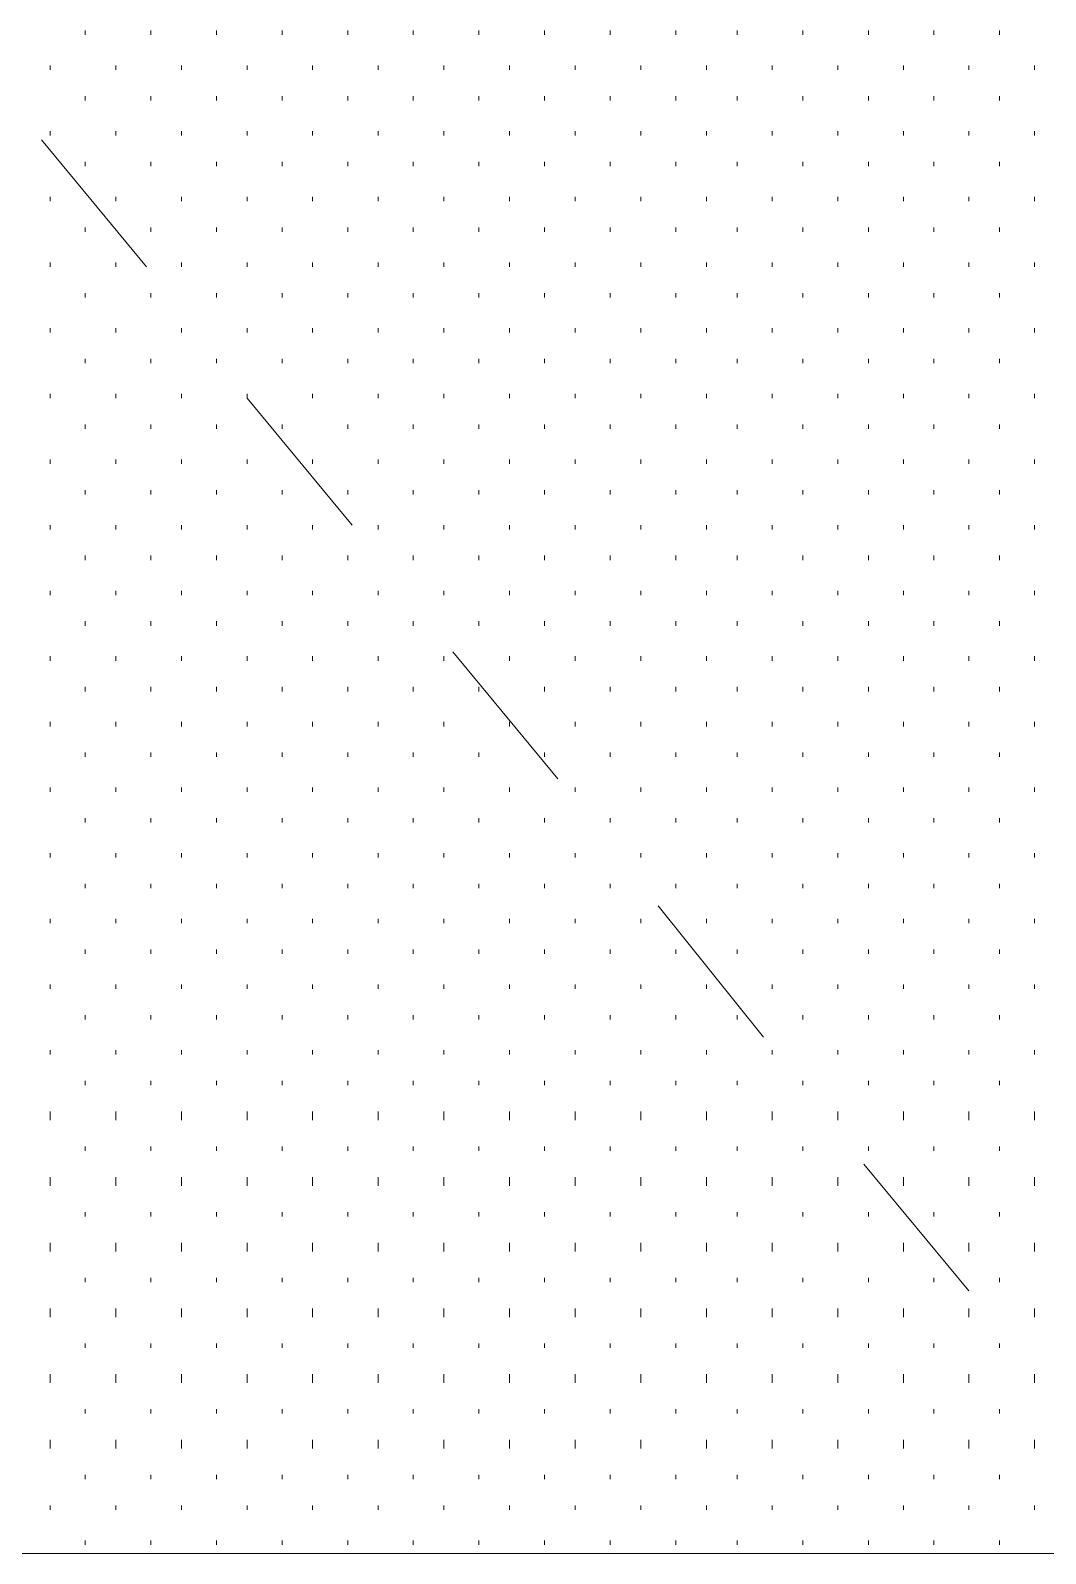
# Model space of a CAD drawing. Header units: inches. Extents: x -6061 to 13621, y -296 to 7483.
# Drawn here: x -5511.48 to -5492.9, y -184.56 to -156.69 of the extents above; entities that cross this region are included whole.
import ezdxf

# ---------------------------------------------------------------- set-up
doc = ezdxf.new("R2010")
doc.units = ezdxf.units.IN
doc.header["$MEASUREMENT"] = 0
doc.layers.get('0').update_dxf_attribs({"linetype": 'CONTINUOUS'})

msp = doc.modelspace()

# ---------------------------------------------------------------- linework, layer by layer
at = {"color": 7, "linetype": 'Continuous', "lineweight": 9, "true_color": 0xffffff}
for p, q in [((-5510.47651, -156.76833), (-5510.47651, -156.68824)), ((-5509.27515, -156.76833), (-5509.27515, -156.68824)), ((-5508.07379, -156.76833), (-5508.07379, -156.68824)), ((-5506.87243, -156.76833), (-5506.87243, -156.68824)), ((-5505.67108, -156.76833), (-5505.67108, -156.68824)), ((-5504.46972, -156.76833), (-5504.46972, -156.68824)), ((-5503.26836, -156.76833), (-5503.26836, -156.68824)), ((-5502.067, -156.76833), (-5502.067, -156.68824)), ((-5500.86565, -156.76833), (-5500.86565, -156.68824)), ((-5499.66429, -156.76833), (-5499.66429, -156.68824)), ((-5498.54302, -156.76833), (-5498.54302, -156.68824)), ((-5497.34167, -156.76833), (-5497.34167, -156.68824)), ((-5496.14031, -156.76833), (-5496.14031, -156.68824)), ((-5494.93895, -156.76833), (-5494.93895, -156.68824)), ((-5493.73759, -156.76833), (-5493.73759, -156.68824)), ((-5511.11723, -157.40905), (-5511.11723, -157.32896)), ((-5509.91587, -157.40905), (-5509.91587, -157.32896)), ((-5508.71452, -157.40905), (-5508.71452, -157.32896)), ((-5507.51316, -157.40905), (-5507.51316, -157.32896)), ((-5506.3118, -157.40905), (-5506.3118, -157.32896)), ((-5505.11044, -157.40905), (-5505.11044, -157.32896)), ((-5503.90909, -157.40905), (-5503.90909, -157.32896)), ((-5502.70773, -157.40905), (-5502.70773, -157.32896)), ((-5501.50637, -157.40905), (-5501.50637, -157.32896)), ((-5500.30501, -157.40905), (-5500.30501, -157.32896)), ((-5499.10366, -157.40905), (-5499.10366, -157.32896)), ((-5497.9023, -157.40905), (-5497.9023, -157.32896)), ((-5496.70094, -157.40905), (-5496.70094, -157.32896)), ((-5495.49958, -157.40905), (-5495.49958, -157.32896)), ((-5494.29823, -157.40905), (-5494.29823, -157.32896)), ((-5493.09687, -157.40905), (-5493.09687, -157.32896)), ((-5510.47651, -157.96968), (-5510.47651, -157.88959)), ((-5509.27515, -157.96968), (-5509.27515, -157.88959)), ((-5508.07379, -157.96968), (-5508.07379, -157.88959)), ((-5506.87243, -157.96968), (-5506.87243, -157.88959)), ((-5505.67108, -157.96968), (-5505.67108, -157.88959)), ((-5504.46972, -157.96968), (-5504.46972, -157.88959)), ((-5503.26836, -157.96968), (-5503.26836, -157.88959)), ((-5502.067, -157.96968), (-5502.067, -157.88959)), ((-5500.86565, -157.96968), (-5500.86565, -157.88959)), ((-5499.66429, -157.96968), (-5499.66429, -157.88959)), ((-5498.54302, -157.96968), (-5498.54302, -157.88959)), ((-5497.34167, -157.96968), (-5497.34167, -157.88959)), ((-5496.14031, -157.96968), (-5496.14031, -157.88959)), ((-5494.93895, -157.96968), (-5494.93895, -157.88959)), ((-5493.73759, -157.96968), (-5493.73759, -157.88959)), ((-5511.11723, -158.61041), (-5511.11723, -158.53032)), ((-5509.91587, -158.61041), (-5509.91587, -158.53032)), ((-5508.71452, -158.61041), (-5508.71452, -158.53032)), ((-5507.51316, -158.61041), (-5507.51316, -158.53032)), ((-5506.3118, -158.61041), (-5506.3118, -158.53032)), ((-5505.11044, -158.61041), (-5505.11044, -158.53032)), ((-5503.90909, -158.61041), (-5503.90909, -158.53032)), ((-5502.70773, -158.61041), (-5502.70773, -158.53032)), ((-5501.50637, -158.61041), (-5501.50637, -158.53032)), ((-5500.30501, -158.61041), (-5500.30501, -158.53032)), ((-5499.10366, -158.61041), (-5499.10366, -158.53032)), ((-5497.9023, -158.61041), (-5497.9023, -158.53032)), ((-5496.70094, -158.61041), (-5496.70094, -158.53032)), ((-5495.49958, -158.61041), (-5495.49958, -158.53032)), ((-5494.29823, -158.61041), (-5494.29823, -158.53032)), ((-5493.09687, -158.61041), (-5493.09687, -158.53032)), ((-5510.47651, -159.17104), (-5510.47651, -159.09095)), ((-5509.27515, -159.17104), (-5509.27515, -159.09095)), ((-5508.07379, -159.17104), (-5508.07379, -159.09095)), ((-5506.87243, -159.17104), (-5506.87243, -159.09095)), ((-5505.67108, -159.17104), (-5505.67108, -159.09095)), ((-5504.46972, -159.17104), (-5504.46972, -159.09095)), ((-5503.26836, -159.17104), (-5503.26836, -159.09095)), ((-5502.067, -159.17104), (-5502.067, -159.09095)), ((-5500.86565, -159.17104), (-5500.86565, -159.09095)), ((-5499.66429, -159.17104), (-5499.66429, -159.09095)), ((-5498.54302, -159.17104), (-5498.54302, -159.09095)), ((-5497.34167, -159.17104), (-5497.34167, -159.09095)), ((-5496.14031, -159.17104), (-5496.14031, -159.09095)), ((-5494.93895, -159.17104), (-5494.93895, -159.09095)), ((-5493.73759, -159.17104), (-5493.73759, -159.09095)), ((-5511.11723, -159.81176), (-5511.11723, -159.73167)), ((-5509.91587, -159.81176), (-5509.91587, -159.73167)), ((-5508.71452, -159.81176), (-5508.71452, -159.73167)), ((-5507.51316, -159.81176), (-5507.51316, -159.73167)), ((-5506.3118, -159.81176), (-5506.3118, -159.73167)), ((-5505.11044, -159.81176), (-5505.11044, -159.73167)), ((-5503.90909, -159.81176), (-5503.90909, -159.73167)), ((-5502.70773, -159.81176), (-5502.70773, -159.73167)), ((-5501.50637, -159.81176), (-5501.50637, -159.73167)), ((-5500.30501, -159.81176), (-5500.30501, -159.73167)), ((-5499.10366, -159.81176), (-5499.10366, -159.73167)), ((-5497.9023, -159.81176), (-5497.9023, -159.73167)), ((-5496.70094, -159.81176), (-5496.70094, -159.73167)), ((-5495.49958, -159.81176), (-5495.49958, -159.73167)), ((-5494.29823, -159.81176), (-5494.29823, -159.73167)), ((-5493.09687, -159.81176), (-5493.09687, -159.73167)), ((-5510.47651, -160.3724), (-5510.47651, -160.29231)), ((-5509.27515, -160.3724), (-5509.27515, -160.29231)), ((-5508.07379, -160.3724), (-5508.07379, -160.29231)), ((-5506.87243, -160.3724), (-5506.87243, -160.29231)), ((-5505.67108, -160.3724), (-5505.67108, -160.29231)), ((-5504.46972, -160.3724), (-5504.46972, -160.29231)), ((-5503.26836, -160.3724), (-5503.26836, -160.29231)), ((-5502.067, -160.3724), (-5502.067, -160.29231)), ((-5500.86565, -160.3724), (-5500.86565, -160.29231)), ((-5499.66429, -160.3724), (-5499.66429, -160.29231)), ((-5498.54302, -160.3724), (-5498.54302, -160.29231)), ((-5497.34167, -160.3724), (-5497.34167, -160.29231)), ((-5496.14031, -160.3724), (-5496.14031, -160.29231)), ((-5494.93895, -160.3724), (-5494.93895, -160.29231)), ((-5493.73759, -160.3724), (-5493.73759, -160.29231)), ((-5511.11723, -161.01312), (-5511.11723, -160.93303)), ((-5509.91587, -161.01312), (-5509.91587, -160.93303)), ((-5508.71452, -161.01312), (-5508.71452, -160.93303)), ((-5507.51316, -161.01312), (-5507.51316, -160.93303)), ((-5506.3118, -161.01312), (-5506.3118, -160.93303)), ((-5505.11044, -161.01312), (-5505.11044, -160.93303)), ((-5503.90909, -161.01312), (-5503.90909, -160.93303)), ((-5502.70773, -161.01312), (-5502.70773, -160.93303)), ((-5501.50637, -161.01312), (-5501.50637, -160.93303)), ((-5500.30501, -161.01312), (-5500.30501, -160.93303)), ((-5499.10366, -161.01312), (-5499.10366, -160.93303)), ((-5497.9023, -161.01312), (-5497.9023, -160.93303)), ((-5496.70094, -161.01312), (-5496.70094, -160.93303)), ((-5495.49958, -161.01312), (-5495.49958, -160.93303)), ((-5494.29823, -161.01312), (-5494.29823, -160.93303)), ((-5493.09687, -161.01312), (-5493.09687, -160.93303)), ((-5510.47651, -161.57376), (-5510.47651, -161.49367)), ((-5509.27515, -161.57376), (-5509.27515, -161.49367)), ((-5508.07379, -161.57376), (-5508.07379, -161.49367)), ((-5506.87243, -161.57376), (-5506.87243, -161.49367)), ((-5505.67108, -161.57376), (-5505.67108, -161.49367)), ((-5504.46972, -161.57376), (-5504.46972, -161.49367)), ((-5503.26836, -161.57376), (-5503.26836, -161.49367)), ((-5502.067, -161.57376), (-5502.067, -161.49367)), ((-5500.86565, -161.57376), (-5500.86565, -161.49367)), ((-5499.66429, -161.57376), (-5499.66429, -161.49367)), ((-5498.54302, -161.57376), (-5498.54302, -161.49367)), ((-5497.34167, -161.57376), (-5497.34167, -161.49367)), ((-5496.14031, -161.57376), (-5496.14031, -161.49367)), ((-5494.93895, -161.57376), (-5494.93895, -161.49367)), ((-5493.73759, -161.57376), (-5493.73759, -161.49367)), ((-5511.11723, -162.21448), (-5511.11723, -162.13439)), ((-5509.91587, -162.21448), (-5509.91587, -162.13439)), ((-5508.71452, -162.21448), (-5508.71452, -162.13439)), ((-5507.51316, -162.21448), (-5507.51316, -162.13439)), ((-5506.3118, -162.21448), (-5506.3118, -162.13439)), ((-5505.11044, -162.21448), (-5505.11044, -162.13439)), ((-5503.90909, -162.21448), (-5503.90909, -162.13439)), ((-5502.70773, -162.21448), (-5502.70773, -162.13439)), ((-5501.50637, -162.21448), (-5501.50637, -162.13439)), ((-5500.30501, -162.21448), (-5500.30501, -162.13439)), ((-5499.10366, -162.21448), (-5499.10366, -162.13439)), ((-5497.9023, -162.21448), (-5497.9023, -162.13439)), ((-5496.70094, -162.21448), (-5496.70094, -162.13439)), ((-5495.49958, -162.21448), (-5495.49958, -162.13439)), ((-5494.29823, -162.21448), (-5494.29823, -162.13439)), ((-5493.09687, -162.21448), (-5493.09687, -162.13439)), ((-5510.47651, -162.77511), (-5510.47651, -162.69502)), ((-5509.27515, -162.77511), (-5509.27515, -162.69502)), ((-5508.07379, -162.77511), (-5508.07379, -162.69502)), ((-5506.87243, -162.77511), (-5506.87243, -162.69502)), ((-5505.67108, -162.77511), (-5505.67108, -162.69502)), ((-5504.46972, -162.77511), (-5504.46972, -162.69502)), ((-5503.26836, -162.77511), (-5503.26836, -162.69502)), ((-5502.067, -162.77511), (-5502.067, -162.69502)), ((-5500.86565, -162.77511), (-5500.86565, -162.69502)), ((-5499.66429, -162.77511), (-5499.66429, -162.69502)), ((-5498.54302, -162.77511), (-5498.54302, -162.69502)), ((-5497.34167, -162.77511), (-5497.34167, -162.69502)), ((-5496.14031, -162.77511), (-5496.14031, -162.69502)), ((-5494.93895, -162.77511), (-5494.93895, -162.69502)), ((-5493.73759, -162.77511), (-5493.73759, -162.69502)), ((-5511.11723, -163.41584), (-5511.11723, -163.33575)), ((-5509.91587, -163.41584), (-5509.91587, -163.33575)), ((-5508.71452, -163.41584), (-5508.71452, -163.33575)), ((-5507.51316, -163.41584), (-5507.51316, -163.33575)), ((-5506.3118, -163.41584), (-5506.3118, -163.33575)), ((-5505.11044, -163.41584), (-5505.11044, -163.33575)), ((-5503.90909, -163.41584), (-5503.90909, -163.33575)), ((-5502.70773, -163.41584), (-5502.70773, -163.33575)), ((-5501.50637, -163.41584), (-5501.50637, -163.33575)), ((-5500.30501, -163.41584), (-5500.30501, -163.33575)), ((-5499.10366, -163.41584), (-5499.10366, -163.33575)), ((-5497.9023, -163.41584), (-5497.9023, -163.33575)), ((-5496.70094, -163.41584), (-5496.70094, -163.33575)), ((-5495.49958, -163.41584), (-5495.49958, -163.33575)), ((-5494.29823, -163.41584), (-5494.29823, -163.33575)), ((-5493.09687, -163.41584), (-5493.09687, -163.33575)), ((-5510.47651, -163.97647), (-5510.47651, -163.89638)), ((-5509.27515, -163.97647), (-5509.27515, -163.89638)), ((-5508.07379, -163.97647), (-5508.07379, -163.89638)), ((-5506.87243, -163.97647), (-5506.87243, -163.89638)), ((-5505.67108, -163.97647), (-5505.67108, -163.89638)), ((-5504.46972, -163.97647), (-5504.46972, -163.89638)), ((-5503.26836, -163.97647), (-5503.26836, -163.89638)), ((-5502.067, -163.97647), (-5502.067, -163.89638)), ((-5500.86565, -163.97647), (-5500.86565, -163.89638)), ((-5499.66429, -163.97647), (-5499.66429, -163.89638)), ((-5498.54302, -163.97647), (-5498.54302, -163.89638)), ((-5497.34167, -163.97647), (-5497.34167, -163.89638)), ((-5496.14031, -163.97647), (-5496.14031, -163.89638)), ((-5494.93895, -163.97647), (-5494.93895, -163.89638)), ((-5493.73759, -163.97647), (-5493.73759, -163.89638)), ((-5511.11723, -164.61719), (-5511.11723, -164.5371)), ((-5509.91587, -164.61719), (-5509.91587, -164.5371)), ((-5508.71452, -164.61719), (-5508.71452, -164.5371)), ((-5507.51316, -164.61719), (-5507.51316, -164.5371)), ((-5506.3118, -164.61719), (-5506.3118, -164.5371)), ((-5505.11044, -164.61719), (-5505.11044, -164.5371)), ((-5503.90909, -164.61719), (-5503.90909, -164.5371)), ((-5502.70773, -164.61719), (-5502.70773, -164.5371)), ((-5501.50637, -164.61719), (-5501.50637, -164.5371)), ((-5500.30501, -164.61719), (-5500.30501, -164.5371)), ((-5499.10366, -164.61719), (-5499.10366, -164.5371)), ((-5497.9023, -164.61719), (-5497.9023, -164.5371)), ((-5496.70094, -164.61719), (-5496.70094, -164.5371)), ((-5495.49958, -164.61719), (-5495.49958, -164.5371)), ((-5494.29823, -164.61719), (-5494.29823, -164.5371)), ((-5493.09687, -164.61719), (-5493.09687, -164.5371)), ((-5510.47651, -165.17783), (-5510.47651, -165.09774)), ((-5509.27515, -165.17783), (-5509.27515, -165.09774)), ((-5508.07379, -165.17783), (-5508.07379, -165.09774)), ((-5506.87243, -165.17783), (-5506.87243, -165.09774)), ((-5505.67108, -165.17783), (-5505.67108, -165.09774)), ((-5504.46972, -165.17783), (-5504.46972, -165.09774)), ((-5503.26836, -165.17783), (-5503.26836, -165.09774)), ((-5502.067, -165.17783), (-5502.067, -165.09774)), ((-5500.86565, -165.17783), (-5500.86565, -165.09774)), ((-5499.66429, -165.17783), (-5499.66429, -165.09774)), ((-5498.54302, -165.17783), (-5498.54302, -165.09774)), ((-5497.34167, -165.17783), (-5497.34167, -165.09774)), ((-5496.14031, -165.17783), (-5496.14031, -165.09774)), ((-5494.93895, -165.17783), (-5494.93895, -165.09774)), ((-5493.73759, -165.17783), (-5493.73759, -165.09774)), ((-5511.11723, -165.81855), (-5511.11723, -165.73846)), ((-5509.91587, -165.81855), (-5509.91587, -165.73846)), ((-5508.71452, -165.81855), (-5508.71452, -165.73846)), ((-5507.51316, -165.81855), (-5507.51316, -165.73846)), ((-5506.3118, -165.81855), (-5506.3118, -165.73846)), ((-5505.11044, -165.81855), (-5505.11044, -165.73846)), ((-5503.90909, -165.81855), (-5503.90909, -165.73846)), ((-5502.70773, -165.81855), (-5502.70773, -165.73846)), ((-5501.50637, -165.81855), (-5501.50637, -165.73846)), ((-5500.30501, -165.81855), (-5500.30501, -165.73846)), ((-5499.10366, -165.81855), (-5499.10366, -165.73846)), ((-5497.9023, -165.81855), (-5497.9023, -165.73846)), ((-5496.70094, -165.81855), (-5496.70094, -165.73846)), ((-5495.49958, -165.81855), (-5495.49958, -165.73846)), ((-5494.29823, -165.81855), (-5494.29823, -165.73846)), ((-5493.09687, -165.81855), (-5493.09687, -165.73846)), ((-5510.47651, -166.37919), (-5510.47651, -166.2991)), ((-5509.27515, -166.37919), (-5509.27515, -166.2991)), ((-5508.07379, -166.37919), (-5508.07379, -166.2991)), ((-5506.87243, -166.37919), (-5506.87243, -166.2991)), ((-5505.67108, -166.37919), (-5505.67108, -166.2991)), ((-5504.46972, -166.37919), (-5504.46972, -166.2991)), ((-5503.26836, -166.37919), (-5503.26836, -166.2991)), ((-5502.067, -166.37919), (-5502.067, -166.2991)), ((-5500.86565, -166.37919), (-5500.86565, -166.2991)), ((-5499.66429, -166.37919), (-5499.66429, -166.2991)), ((-5498.54302, -166.37919), (-5498.54302, -166.2991)), ((-5497.34167, -166.37919), (-5497.34167, -166.2991)), ((-5496.14031, -166.37919), (-5496.14031, -166.2991)), ((-5494.93895, -166.37919), (-5494.93895, -166.2991)), ((-5493.73759, -166.37919), (-5493.73759, -166.2991)), ((-5511.11723, -167.01991), (-5511.11723, -166.93982)), ((-5509.91587, -167.01991), (-5509.91587, -166.93982)), ((-5508.71452, -167.01991), (-5508.71452, -166.93982)), ((-5507.51316, -167.01991), (-5507.51316, -166.93982)), ((-5506.3118, -167.01991), (-5506.3118, -166.93982)), ((-5505.11044, -167.01991), (-5505.11044, -166.93982)), ((-5503.90909, -167.01991), (-5503.90909, -166.93982)), ((-5502.70773, -167.01991), (-5502.70773, -166.93982)), ((-5501.50637, -167.01991), (-5501.50637, -166.93982)), ((-5500.30501, -167.01991), (-5500.30501, -166.93982)), ((-5499.10366, -167.01991), (-5499.10366, -166.93982)), ((-5497.9023, -167.01991), (-5497.9023, -166.93982)), ((-5496.70094, -167.01991), (-5496.70094, -166.93982)), ((-5495.49958, -167.01991), (-5495.49958, -166.93982)), ((-5494.29823, -167.01991), (-5494.29823, -166.93982)), ((-5493.09687, -167.01991), (-5493.09687, -166.93982)), ((-5510.47651, -167.58054), (-5510.47651, -167.50045)), ((-5509.27515, -167.58054), (-5509.27515, -167.50045)), ((-5508.07379, -167.58054), (-5508.07379, -167.50045)), ((-5506.87243, -167.58054), (-5506.87243, -167.50045)), ((-5505.67108, -167.58054), (-5505.67108, -167.50045)), ((-5504.46972, -167.58054), (-5504.46972, -167.50045)), ((-5503.26836, -167.58054), (-5503.26836, -167.50045)), ((-5502.067, -167.58054), (-5502.067, -167.50045)), ((-5500.86565, -167.58054), (-5500.86565, -167.50045)), ((-5499.66429, -167.58054), (-5499.66429, -167.50045)), ((-5498.54302, -167.58054), (-5498.54302, -167.50045)), ((-5497.34167, -167.58054), (-5497.34167, -167.50045)), ((-5496.14031, -167.58054), (-5496.14031, -167.50045)), ((-5494.93895, -167.58054), (-5494.93895, -167.50045)), ((-5493.73759, -167.58054), (-5493.73759, -167.50045)), ((-5511.11723, -168.22127), (-5511.11723, -168.14118)), ((-5509.91587, -168.22127), (-5509.91587, -168.14118)), ((-5508.71452, -168.22127), (-5508.71452, -168.14118)), ((-5507.51316, -168.22127), (-5507.51316, -168.14118)), ((-5506.3118, -168.22127), (-5506.3118, -168.14118)), ((-5505.11044, -168.22127), (-5505.11044, -168.14118)), ((-5503.90909, -168.22127), (-5503.90909, -168.14118)), ((-5502.70773, -168.22127), (-5502.70773, -168.14118)), ((-5501.50637, -168.22127), (-5501.50637, -168.14118)), ((-5500.30501, -168.22127), (-5500.30501, -168.14118)), ((-5499.10366, -168.22127), (-5499.10366, -168.14118)), ((-5497.9023, -168.22127), (-5497.9023, -168.14118)), ((-5496.70094, -168.22127), (-5496.70094, -168.14118)), ((-5495.49958, -168.22127), (-5495.49958, -168.14118)), ((-5494.29823, -168.22127), (-5494.29823, -168.14118)), ((-5493.09687, -168.22127), (-5493.09687, -168.14118)), ((-5510.47651, -168.7819), (-5510.47651, -168.70181)), ((-5509.27515, -168.7819), (-5509.27515, -168.70181)), ((-5508.07379, -168.7819), (-5508.07379, -168.70181)), ((-5506.87243, -168.7819), (-5506.87243, -168.70181)), ((-5505.67108, -168.7819), (-5505.67108, -168.70181)), ((-5504.46972, -168.7819), (-5504.46972, -168.70181)), ((-5503.26836, -168.7819), (-5503.26836, -168.70181)), ((-5502.067, -168.7819), (-5502.067, -168.70181)), ((-5500.86565, -168.7819), (-5500.86565, -168.70181)), ((-5499.66429, -168.7819), (-5499.66429, -168.70181)), ((-5498.54302, -168.7819), (-5498.54302, -168.70181)), ((-5497.34167, -168.7819), (-5497.34167, -168.70181)), ((-5496.14031, -168.7819), (-5496.14031, -168.70181)), ((-5494.93895, -168.7819), (-5494.93895, -168.70181)), ((-5493.73759, -168.7819), (-5493.73759, -168.70181)), ((-5511.11723, -169.42262), (-5511.11723, -169.34253)), ((-5509.91587, -169.42262), (-5509.91587, -169.34253)), ((-5508.71452, -169.42262), (-5508.71452, -169.34253)), ((-5507.51316, -169.42262), (-5507.51316, -169.34253)), ((-5506.3118, -169.42262), (-5506.3118, -169.34253)), ((-5505.11044, -169.42262), (-5505.11044, -169.34253)), ((-5503.90909, -169.42262), (-5503.90909, -169.34253)), ((-5502.70773, -169.42262), (-5502.70773, -169.34253)), ((-5501.50637, -169.42262), (-5501.50637, -169.34253)), ((-5500.30501, -169.42262), (-5500.30501, -169.34253)), ((-5499.10366, -169.42262), (-5499.10366, -169.34253)), ((-5497.9023, -169.42262), (-5497.9023, -169.34253)), ((-5496.70094, -169.42262), (-5496.70094, -169.34253)), ((-5495.49958, -169.42262), (-5495.49958, -169.34253)), ((-5494.29823, -169.42262), (-5494.29823, -169.34253)), ((-5493.09687, -169.42262), (-5493.09687, -169.34253)), ((-5510.47651, -169.98326), (-5510.47651, -169.90317)), ((-5509.27515, -169.98326), (-5509.27515, -169.90317)), ((-5508.07379, -169.98326), (-5508.07379, -169.90317)), ((-5506.87243, -169.98326), (-5506.87243, -169.90317)), ((-5505.67108, -169.98326), (-5505.67108, -169.90317)), ((-5504.46972, -169.98326), (-5504.46972, -169.90317)), ((-5503.26836, -169.98326), (-5503.26836, -169.90317)), ((-5502.067, -169.98326), (-5502.067, -169.90317)), ((-5500.86565, -169.98326), (-5500.86565, -169.90317)), ((-5499.66429, -169.98326), (-5499.66429, -169.90317)), ((-5498.54302, -169.98326), (-5498.54302, -169.90317)), ((-5497.34167, -169.98326), (-5497.34167, -169.90317)), ((-5496.14031, -169.98326), (-5496.14031, -169.90317)), ((-5494.93895, -169.98326), (-5494.93895, -169.90317)), ((-5493.73759, -169.98326), (-5493.73759, -169.90317)), ((-5511.11723, -170.62398), (-5511.11723, -170.54389)), ((-5509.91587, -170.62398), (-5509.91587, -170.54389)), ((-5508.71452, -170.62398), (-5508.71452, -170.54389)), ((-5507.51316, -170.62398), (-5507.51316, -170.54389)), ((-5506.3118, -170.62398), (-5506.3118, -170.54389)), ((-5505.11044, -170.62398), (-5505.11044, -170.54389)), ((-5503.90909, -170.62398), (-5503.90909, -170.54389)), ((-5502.70773, -170.62398), (-5502.70773, -170.54389)), ((-5501.50637, -170.62398), (-5501.50637, -170.54389)), ((-5500.30501, -170.62398), (-5500.30501, -170.54389)), ((-5499.10366, -170.62398), (-5499.10366, -170.54389)), ((-5497.9023, -170.62398), (-5497.9023, -170.54389)), ((-5496.70094, -170.62398), (-5496.70094, -170.54389)), ((-5495.49958, -170.62398), (-5495.49958, -170.54389)), ((-5494.29823, -170.62398), (-5494.29823, -170.54389)), ((-5493.09687, -170.62398), (-5493.09687, -170.54389)), ((-5510.47651, -171.18462), (-5510.47651, -171.10453)), ((-5509.27515, -171.18462), (-5509.27515, -171.10453)), ((-5508.07379, -171.18462), (-5508.07379, -171.10453)), ((-5506.87243, -171.18462), (-5506.87243, -171.10453)), ((-5505.67108, -171.18462), (-5505.67108, -171.10453)), ((-5504.46972, -171.18462), (-5504.46972, -171.10453)), ((-5503.26836, -171.18462), (-5503.26836, -171.10453)), ((-5502.067, -171.18462), (-5502.067, -171.10453)), ((-5500.86565, -171.18462), (-5500.86565, -171.10453)), ((-5499.66429, -171.18462), (-5499.66429, -171.10453)), ((-5498.54302, -171.18462), (-5498.54302, -171.10453)), ((-5497.34167, -171.18462), (-5497.34167, -171.10453)), ((-5496.14031, -171.18462), (-5496.14031, -171.10453)), ((-5494.93895, -171.18462), (-5494.93895, -171.10453)), ((-5493.73759, -171.18462), (-5493.73759, -171.10453)), ((-5511.11723, -171.82534), (-5511.11723, -171.74525)), ((-5509.91587, -171.82534), (-5509.91587, -171.74525)), ((-5508.71452, -171.82534), (-5508.71452, -171.74525)), ((-5507.51316, -171.82534), (-5507.51316, -171.74525)), ((-5506.3118, -171.82534), (-5506.3118, -171.74525)), ((-5505.11044, -171.82534), (-5505.11044, -171.74525)), ((-5503.90909, -171.82534), (-5503.90909, -171.74525)), ((-5502.70773, -171.82534), (-5502.70773, -171.74525)), ((-5501.50637, -171.82534), (-5501.50637, -171.74525)), ((-5500.30501, -171.82534), (-5500.30501, -171.74525)), ((-5499.10366, -171.82534), (-5499.10366, -171.74525)), ((-5497.9023, -171.82534), (-5497.9023, -171.74525)), ((-5496.70094, -171.82534), (-5496.70094, -171.74525)), ((-5495.49958, -171.82534), (-5495.49958, -171.74525)), ((-5494.29823, -171.82534), (-5494.29823, -171.74525)), ((-5493.09687, -171.82534), (-5493.09687, -171.74525)), ((-5510.47651, -172.38597), (-5510.47651, -172.30588)), ((-5509.27515, -172.38597), (-5509.27515, -172.30588)), ((-5508.07379, -172.38597), (-5508.07379, -172.30588)), ((-5506.87243, -172.38597), (-5506.87243, -172.30588)), ((-5505.67108, -172.38597), (-5505.67108, -172.30588)), ((-5504.46972, -172.38597), (-5504.46972, -172.30588)), ((-5503.26836, -172.38597), (-5503.26836, -172.30588)), ((-5502.067, -172.38597), (-5502.067, -172.30588)), ((-5500.86565, -172.38597), (-5500.86565, -172.30588)), ((-5499.66429, -172.38597), (-5499.66429, -172.30588)), ((-5498.54302, -172.38597), (-5498.54302, -172.30588)), ((-5497.34167, -172.38597), (-5497.34167, -172.30588)), ((-5496.14031, -172.38597), (-5496.14031, -172.30588)), ((-5494.93895, -172.38597), (-5494.93895, -172.30588)), ((-5493.73759, -172.38597), (-5493.73759, -172.30588)), ((-5511.11723, -173.0267), (-5511.11723, -172.94661)), ((-5509.91587, -173.0267), (-5509.91587, -172.94661)), ((-5508.71452, -173.0267), (-5508.71452, -172.94661)), ((-5507.51316, -173.0267), (-5507.51316, -172.94661)), ((-5506.3118, -173.0267), (-5506.3118, -172.94661)), ((-5505.11044, -173.0267), (-5505.11044, -172.94661)), ((-5503.90909, -173.0267), (-5503.90909, -172.94661)), ((-5502.70773, -173.0267), (-5502.70773, -172.94661)), ((-5501.50637, -173.0267), (-5501.50637, -172.94661)), ((-5500.30501, -173.0267), (-5500.30501, -172.94661)), ((-5499.10366, -173.0267), (-5499.10366, -172.94661)), ((-5497.9023, -173.0267), (-5497.9023, -172.94661)), ((-5496.70094, -173.0267), (-5496.70094, -172.94661)), ((-5495.49958, -173.0267), (-5495.49958, -172.94661)), ((-5494.29823, -173.0267), (-5494.29823, -172.94661)), ((-5493.09687, -173.0267), (-5493.09687, -172.94661)), ((-5510.47651, -173.58733), (-5510.47651, -173.50724)), ((-5509.27515, -173.58733), (-5509.27515, -173.50724)), ((-5508.07379, -173.58733), (-5508.07379, -173.50724)), ((-5506.87243, -173.58733), (-5506.87243, -173.50724)), ((-5505.67108, -173.58733), (-5505.67108, -173.50724)), ((-5504.46972, -173.58733), (-5504.46972, -173.50724)), ((-5503.26836, -173.58733), (-5503.26836, -173.50724)), ((-5502.067, -173.58733), (-5502.067, -173.50724)), ((-5500.86565, -173.58733), (-5500.86565, -173.50724)), ((-5499.66429, -173.58733), (-5499.66429, -173.50724)), ((-5498.54302, -173.58733), (-5498.54302, -173.50724)), ((-5497.34167, -173.58733), (-5497.34167, -173.50724)), ((-5496.14031, -173.58733), (-5496.14031, -173.50724)), ((-5494.93895, -173.58733), (-5494.93895, -173.50724)), ((-5493.73759, -173.58733), (-5493.73759, -173.50724)), ((-5511.11723, -174.22805), (-5511.11723, -174.14796)), ((-5509.91587, -174.22805), (-5509.91587, -174.14796)), ((-5508.71452, -174.22805), (-5508.71452, -174.14796)), ((-5507.51316, -174.22805), (-5507.51316, -174.14796)), ((-5506.3118, -174.22805), (-5506.3118, -174.14796)), ((-5505.11044, -174.22805), (-5505.11044, -174.14796)), ((-5503.90909, -174.22805), (-5503.90909, -174.14796)), ((-5502.70773, -174.22805), (-5502.70773, -174.14796)), ((-5501.50637, -174.22805), (-5501.50637, -174.14796)), ((-5500.30501, -174.22805), (-5500.30501, -174.14796)), ((-5499.10366, -174.22805), (-5499.10366, -174.14796)), ((-5497.9023, -174.22805), (-5497.9023, -174.14796)), ((-5496.70094, -174.22805), (-5496.70094, -174.14796)), ((-5495.49958, -174.22805), (-5495.49958, -174.14796)), ((-5494.29823, -174.22805), (-5494.29823, -174.14796)), ((-5493.09687, -174.22805), (-5493.09687, -174.14796)), ((-5510.47651, -174.78869), (-5510.47651, -174.7086)), ((-5509.27515, -174.78869), (-5509.27515, -174.7086)), ((-5508.07379, -174.78869), (-5508.07379, -174.7086)), ((-5506.87243, -174.78869), (-5506.87243, -174.7086)), ((-5505.67108, -174.78869), (-5505.67108, -174.7086)), ((-5504.46972, -174.78869), (-5504.46972, -174.7086)), ((-5503.26836, -174.78869), (-5503.26836, -174.7086)), ((-5502.067, -174.78869), (-5502.067, -174.7086)), ((-5500.86565, -174.78869), (-5500.86565, -174.7086)), ((-5499.66429, -174.78869), (-5499.66429, -174.7086)), ((-5498.54302, -174.78869), (-5498.54302, -174.7086)), ((-5497.34167, -174.78869), (-5497.34167, -174.7086)), ((-5496.14031, -174.78869), (-5496.14031, -174.7086)), ((-5494.93895, -174.78869), (-5494.93895, -174.7086)), ((-5493.73759, -174.78869), (-5493.73759, -174.7086)), ((-5511.11723, -175.42941), (-5511.11723, -175.34932)), ((-5509.91587, -175.42941), (-5509.91587, -175.34932)), ((-5508.71452, -175.42941), (-5508.71452, -175.34932)), ((-5507.51316, -175.42941), (-5507.51316, -175.34932)), ((-5506.3118, -175.42941), (-5506.3118, -175.34932)), ((-5505.11044, -175.42941), (-5505.11044, -175.34932)), ((-5503.90909, -175.42941), (-5503.90909, -175.34932)), ((-5502.70773, -175.42941), (-5502.70773, -175.34932)), ((-5501.50637, -175.42941), (-5501.50637, -175.34932)), ((-5500.30501, -175.42941), (-5500.30501, -175.34932)), ((-5499.10366, -175.42941), (-5499.10366, -175.34932)), ((-5497.9023, -175.42941), (-5497.9023, -175.34932)), ((-5496.70094, -175.42941), (-5496.70094, -175.34932)), ((-5495.49958, -175.42941), (-5495.49958, -175.34932)), ((-5494.29823, -175.42941), (-5494.29823, -175.34932)), ((-5493.09687, -175.42941), (-5493.09687, -175.34932)), ((-5510.47651, -175.99005), (-5510.47651, -175.90995)), ((-5509.27515, -175.99005), (-5509.27515, -175.90995)), ((-5508.07379, -175.99005), (-5508.07379, -175.90995)), ((-5506.87243, -175.99005), (-5506.87243, -175.90995)), ((-5505.67108, -175.99005), (-5505.67108, -175.90995)), ((-5504.46972, -175.99005), (-5504.46972, -175.90995)), ((-5503.26836, -175.99005), (-5503.26836, -175.90995)), ((-5502.067, -175.99005), (-5502.067, -175.90995)), ((-5500.86565, -175.99005), (-5500.86565, -175.90995)), ((-5499.66429, -175.99005), (-5499.66429, -175.90995)), ((-5498.54302, -175.99005), (-5498.54302, -175.90995)), ((-5497.34167, -175.99005), (-5497.34167, -175.90995)), ((-5496.14031, -175.99005), (-5496.14031, -175.90995)), ((-5494.93895, -175.99005), (-5494.93895, -175.90995)), ((-5493.73759, -175.99005), (-5493.73759, -175.90995)), ((-5511.11723, -176.63077), (-5511.11723, -176.47059)), ((-5509.91587, -176.63077), (-5509.91587, -176.47059)), ((-5508.71452, -176.63077), (-5508.71452, -176.47059)), ((-5507.51316, -176.63077), (-5507.51316, -176.47059)), ((-5506.3118, -176.63077), (-5506.3118, -176.47059)), ((-5505.11044, -176.63077), (-5505.11044, -176.47059)), ((-5503.90909, -176.63077), (-5503.90909, -176.47059)), ((-5502.70773, -176.63077), (-5502.70773, -176.47059)), ((-5501.50637, -176.63077), (-5501.50637, -176.47059)), ((-5500.30501, -176.63077), (-5500.30501, -176.47059)), ((-5499.10366, -176.63077), (-5499.10366, -176.47059)), ((-5497.9023, -176.63077), (-5497.9023, -176.47059)), ((-5496.70094, -176.63077), (-5496.70094, -176.47059)), ((-5495.49958, -176.63077), (-5495.49958, -176.47059)), ((-5494.29823, -176.63077), (-5494.29823, -176.47059)), ((-5493.09687, -176.63077), (-5493.09687, -176.47059)), ((-5510.47651, -177.1914), (-5510.47651, -177.11131)), ((-5509.27515, -177.1914), (-5509.27515, -177.11131)), ((-5508.07379, -177.1914), (-5508.07379, -177.11131)), ((-5506.87243, -177.1914), (-5506.87243, -177.11131)), ((-5505.67108, -177.1914), (-5505.67108, -177.11131)), ((-5504.46972, -177.1914), (-5504.46972, -177.11131)), ((-5503.26836, -177.1914), (-5503.26836, -177.11131)), ((-5502.067, -177.1914), (-5502.067, -177.11131)), ((-5500.86565, -177.1914), (-5500.86565, -177.11131)), ((-5499.66429, -177.1914), (-5499.66429, -177.11131)), ((-5498.54302, -177.1914), (-5498.54302, -177.11131)), ((-5497.34167, -177.1914), (-5497.34167, -177.11131)), ((-5496.14031, -177.1914), (-5496.14031, -177.11131)), ((-5494.93895, -177.1914), (-5494.93895, -177.11131)), ((-5493.73759, -177.1914), (-5493.73759, -177.11131)), ((-5511.11723, -177.83213), (-5511.11723, -177.67195)), ((-5509.91587, -177.83213), (-5509.91587, -177.67195)), ((-5508.71452, -177.83213), (-5508.71452, -177.67195)), ((-5507.51316, -177.83213), (-5507.51316, -177.67195)), ((-5506.3118, -177.83213), (-5506.3118, -177.67195)), ((-5505.11044, -177.83213), (-5505.11044, -177.67195)), ((-5503.90909, -177.83213), (-5503.90909, -177.67195)), ((-5502.70773, -177.83213), (-5502.70773, -177.67195)), ((-5501.50637, -177.83213), (-5501.50637, -177.67195)), ((-5500.30501, -177.83213), (-5500.30501, -177.67195)), ((-5499.10366, -177.83213), (-5499.10366, -177.67195)), ((-5497.9023, -177.83213), (-5497.9023, -177.67195)), ((-5496.70094, -177.83213), (-5496.70094, -177.67195)), ((-5495.49958, -177.83213), (-5495.49958, -177.67195)), ((-5494.29823, -177.83213), (-5494.29823, -177.67195)), ((-5493.09687, -177.83213), (-5493.09687, -177.67195)), ((-5510.47651, -178.39276), (-5510.47651, -178.31267)), ((-5509.27515, -178.39276), (-5509.27515, -178.31267)), ((-5508.07379, -178.39276), (-5508.07379, -178.31267)), ((-5506.87243, -178.39276), (-5506.87243, -178.31267)), ((-5505.67108, -178.39276), (-5505.67108, -178.31267)), ((-5504.46972, -178.39276), (-5504.46972, -178.31267)), ((-5503.26836, -178.39276), (-5503.26836, -178.31267)), ((-5502.067, -178.39276), (-5502.067, -178.31267)), ((-5500.86565, -178.39276), (-5500.86565, -178.31267)), ((-5499.66429, -178.39276), (-5499.66429, -178.31267)), ((-5498.54302, -178.39276), (-5498.54302, -178.31267)), ((-5497.34167, -178.39276), (-5497.34167, -178.31267)), ((-5496.14031, -178.39276), (-5496.14031, -178.31267)), ((-5494.93895, -178.39276), (-5494.93895, -178.31267)), ((-5493.73759, -178.39276), (-5493.73759, -178.31267)), ((-5511.11723, -179.03348), (-5511.11723, -178.8733)), ((-5509.91587, -179.03348), (-5509.91587, -178.8733)), ((-5508.71452, -179.03348), (-5508.71452, -178.8733)), ((-5507.51316, -179.03348), (-5507.51316, -178.8733)), ((-5506.3118, -179.03348), (-5506.3118, -178.8733)), ((-5505.11044, -179.03348), (-5505.11044, -178.8733)), ((-5503.90909, -179.03348), (-5503.90909, -178.8733)), ((-5502.70773, -179.03348), (-5502.70773, -178.8733)), ((-5501.50637, -179.03348), (-5501.50637, -178.8733)), ((-5500.30501, -179.03348), (-5500.30501, -178.8733)), ((-5499.10366, -179.03348), (-5499.10366, -178.8733)), ((-5497.9023, -179.03348), (-5497.9023, -178.8733)), ((-5496.70094, -179.03348), (-5496.70094, -178.8733)), ((-5495.49958, -179.03348), (-5495.49958, -178.8733)), ((-5494.29823, -179.03348), (-5494.29823, -178.8733)), ((-5493.09687, -179.03348), (-5493.09687, -178.8733)), ((-5510.47651, -179.59412), (-5510.47651, -179.51403)), ((-5509.27515, -179.59412), (-5509.27515, -179.51403)), ((-5508.07379, -179.59412), (-5508.07379, -179.51403)), ((-5506.87243, -179.59412), (-5506.87243, -179.51403)), ((-5505.67108, -179.59412), (-5505.67108, -179.51403)), ((-5504.46972, -179.59412), (-5504.46972, -179.51403)), ((-5503.26836, -179.59412), (-5503.26836, -179.51403)), ((-5502.067, -179.59412), (-5502.067, -179.51403)), ((-5500.86565, -179.59412), (-5500.86565, -179.51403)), ((-5499.66429, -179.59412), (-5499.66429, -179.51403)), ((-5498.54302, -179.59412), (-5498.54302, -179.51403)), ((-5497.34167, -179.59412), (-5497.34167, -179.51403)), ((-5496.14031, -179.59412), (-5496.14031, -179.51403)), ((-5494.93895, -179.59412), (-5494.93895, -179.51403)), ((-5493.73759, -179.59412), (-5493.73759, -179.51403)), ((-5511.11723, -180.23484), (-5511.11723, -180.07466)), ((-5509.91587, -180.23484), (-5509.91587, -180.07466)), ((-5508.71452, -180.23484), (-5508.71452, -180.07466)), ((-5507.51316, -180.23484), (-5507.51316, -180.07466)), ((-5506.3118, -180.23484), (-5506.3118, -180.07466)), ((-5505.11044, -180.23484), (-5505.11044, -180.07466)), ((-5503.90909, -180.23484), (-5503.90909, -180.07466)), ((-5502.70773, -180.23484), (-5502.70773, -180.07466)), ((-5501.50637, -180.23484), (-5501.50637, -180.07466)), ((-5500.30501, -180.23484), (-5500.30501, -180.07466)), ((-5499.10366, -180.23484), (-5499.10366, -180.07466)), ((-5497.9023, -180.23484), (-5497.9023, -180.07466)), ((-5496.70094, -180.23484), (-5496.70094, -180.07466)), ((-5495.49958, -180.23484), (-5495.49958, -180.07466)), ((-5494.29823, -180.23484), (-5494.29823, -180.07466)), ((-5493.09687, -180.23484), (-5493.09687, -180.07466)), ((-5510.47651, -180.79548), (-5510.47651, -180.71538)), ((-5509.27515, -180.79548), (-5509.27515, -180.71538)), ((-5508.07379, -180.79548), (-5508.07379, -180.71538)), ((-5506.87243, -180.79548), (-5506.87243, -180.71538)), ((-5505.67108, -180.79548), (-5505.67108, -180.71538)), ((-5504.46972, -180.79548), (-5504.46972, -180.71538)), ((-5503.26836, -180.79548), (-5503.26836, -180.71538)), ((-5502.067, -180.79548), (-5502.067, -180.71538)), ((-5500.86565, -180.79548), (-5500.86565, -180.71538)), ((-5499.66429, -180.79548), (-5499.66429, -180.71538)), ((-5498.54302, -180.79548), (-5498.54302, -180.71538)), ((-5497.34167, -180.79548), (-5497.34167, -180.71538)), ((-5496.14031, -180.79548), (-5496.14031, -180.71538)), ((-5494.93895, -180.79548), (-5494.93895, -180.71538)), ((-5493.73759, -180.79548), (-5493.73759, -180.71538)), ((-5511.11723, -181.4362), (-5511.11723, -181.27602)), ((-5509.91587, -181.4362), (-5509.91587, -181.27602)), ((-5508.71452, -181.4362), (-5508.71452, -181.27602)), ((-5507.51316, -181.4362), (-5507.51316, -181.27602)), ((-5506.3118, -181.4362), (-5506.3118, -181.27602)), ((-5505.11044, -181.4362), (-5505.11044, -181.27602)), ((-5503.90909, -181.4362), (-5503.90909, -181.27602)), ((-5502.70773, -181.4362), (-5502.70773, -181.27602)), ((-5501.50637, -181.4362), (-5501.50637, -181.27602)), ((-5500.30501, -181.4362), (-5500.30501, -181.27602)), ((-5499.10366, -181.4362), (-5499.10366, -181.27602)), ((-5497.9023, -181.4362), (-5497.9023, -181.27602)), ((-5496.70094, -181.4362), (-5496.70094, -181.27602)), ((-5495.49958, -181.4362), (-5495.49958, -181.27602)), ((-5494.29823, -181.4362), (-5494.29823, -181.27602)), ((-5493.09687, -181.4362), (-5493.09687, -181.27602)), ((-5510.47651, -181.99683), (-5510.47651, -181.91674)), ((-5509.27515, -181.99683), (-5509.27515, -181.91674)), ((-5508.07379, -181.99683), (-5508.07379, -181.91674)), ((-5506.87243, -181.99683), (-5506.87243, -181.91674)), ((-5505.67108, -181.99683), (-5505.67108, -181.91674)), ((-5504.46972, -181.99683), (-5504.46972, -181.91674)), ((-5503.26836, -181.99683), (-5503.26836, -181.91674)), ((-5502.067, -181.99683), (-5502.067, -181.91674)), ((-5500.86565, -181.99683), (-5500.86565, -181.91674)), ((-5499.66429, -181.99683), (-5499.66429, -181.91674)), ((-5498.54302, -181.99683), (-5498.54302, -181.91674)), ((-5497.34167, -181.99683), (-5497.34167, -181.91674)), ((-5496.14031, -181.99683), (-5496.14031, -181.91674)), ((-5494.93895, -181.99683), (-5494.93895, -181.91674)), ((-5493.73759, -181.99683), (-5493.73759, -181.91674)), ((-5511.11723, -182.63756), (-5511.11723, -182.47738)), ((-5509.91587, -182.63756), (-5509.91587, -182.47738)), ((-5508.71452, -182.63756), (-5508.71452, -182.47738)), ((-5507.51316, -182.63756), (-5507.51316, -182.47738)), ((-5506.3118, -182.63756), (-5506.3118, -182.47738)), ((-5505.11044, -182.63756), (-5505.11044, -182.47738)), ((-5503.90909, -182.63756), (-5503.90909, -182.47738)), ((-5502.70773, -182.63756), (-5502.70773, -182.47738)), ((-5501.50637, -182.63756), (-5501.50637, -182.47738)), ((-5500.30501, -182.63756), (-5500.30501, -182.47738)), ((-5499.10366, -182.63756), (-5499.10366, -182.47738)), ((-5497.9023, -182.63756), (-5497.9023, -182.47738)), ((-5496.70094, -182.63756), (-5496.70094, -182.47738)), ((-5495.49958, -182.63756), (-5495.49958, -182.47738)), ((-5494.29823, -182.63756), (-5494.29823, -182.47738)), ((-5493.09687, -182.63756), (-5493.09687, -182.47738)), ((-5510.47651, -183.19819), (-5510.47651, -183.1181)), ((-5509.27515, -183.19819), (-5509.27515, -183.1181)), ((-5508.07379, -183.19819), (-5508.07379, -183.1181)), ((-5506.87243, -183.19819), (-5506.87243, -183.1181)), ((-5505.67108, -183.19819), (-5505.67108, -183.1181)), ((-5504.46972, -183.19819), (-5504.46972, -183.1181)), ((-5503.26836, -183.19819), (-5503.26836, -183.1181)), ((-5502.067, -183.19819), (-5502.067, -183.1181)), ((-5500.86565, -183.19819), (-5500.86565, -183.1181)), ((-5499.66429, -183.19819), (-5499.66429, -183.1181)), ((-5498.54302, -183.19819), (-5498.54302, -183.1181)), ((-5497.34167, -183.19819), (-5497.34167, -183.1181)), ((-5496.14031, -183.19819), (-5496.14031, -183.1181)), ((-5494.93895, -183.19819), (-5494.93895, -183.1181)), ((-5493.73759, -183.19819), (-5493.73759, -183.1181)), ((-5511.11723, -183.75882), (-5511.11723, -183.67873)), ((-5509.91587, -183.75882), (-5509.91587, -183.67873)), ((-5508.71452, -183.75882), (-5508.71452, -183.67873)), ((-5507.51316, -183.75882), (-5507.51316, -183.67873)), ((-5506.3118, -183.75882), (-5506.3118, -183.67873)), ((-5505.11044, -183.75882), (-5505.11044, -183.67873)), ((-5503.90909, -183.75882), (-5503.90909, -183.67873)), ((-5502.70773, -183.75882), (-5502.70773, -183.67873)), ((-5501.50637, -183.75882), (-5501.50637, -183.67873)), ((-5500.30501, -183.75882), (-5500.30501, -183.67873)), ((-5499.10366, -183.75882), (-5499.10366, -183.67873)), ((-5497.9023, -183.75882), (-5497.9023, -183.67873)), ((-5496.70094, -183.75882), (-5496.70094, -183.67873)), ((-5495.49958, -183.75882), (-5495.49958, -183.67873)), ((-5494.29823, -183.75882), (-5494.29823, -183.67873)), ((-5493.09687, -183.75882), (-5493.09687, -183.67873)), ((-5510.47651, -184.39955), (-5510.47651, -184.31946)), ((-5509.27515, -184.39955), (-5509.27515, -184.31946)), ((-5508.07379, -184.39955), (-5508.07379, -184.31946)), ((-5506.87243, -184.39955), (-5506.87243, -184.31946)), ((-5505.67108, -184.39955), (-5505.67108, -184.31946)), ((-5504.46972, -184.39955), (-5504.46972, -184.31946)), ((-5503.26836, -184.39955), (-5503.26836, -184.31946)), ((-5502.067, -184.39955), (-5502.067, -184.31946)), ((-5500.86565, -184.39955), (-5500.86565, -184.31946)), ((-5499.66429, -184.39955), (-5499.66429, -184.31946)), ((-5498.54302, -184.39955), (-5498.54302, -184.31946)), ((-5497.34167, -184.39955), (-5497.34167, -184.31946)), ((-5496.14031, -184.39955), (-5496.14031, -184.31946)), ((-5494.93895, -184.39955), (-5494.93895, -184.31946)), ((-5493.73759, -184.39955), (-5493.73759, -184.31946))]:
    msp.add_line(p, q, dxfattribs=at)
at = {"color": 7, "linetype": 'Continuous', "lineweight": 9, "true_color": 0x000007}
for p, q in [((-5509.35524, -161.01312), (-5511.27741, -158.6905)), ((-5505.59099, -165.73846), (-5507.51316, -163.41584)), ((-5501.82673, -170.38371), (-5503.7489, -168.06109)), ((-5498.06248, -175.10905), (-5499.98465, -172.70634)), ((-5494.29823, -179.7543), (-5496.2204, -177.43167)), ((-5490.45388, -184.55973), (-5526.49461, -184.55973))]:
    msp.add_line(p, q, dxfattribs=at)

doc.saveas('drawing.dxf')
